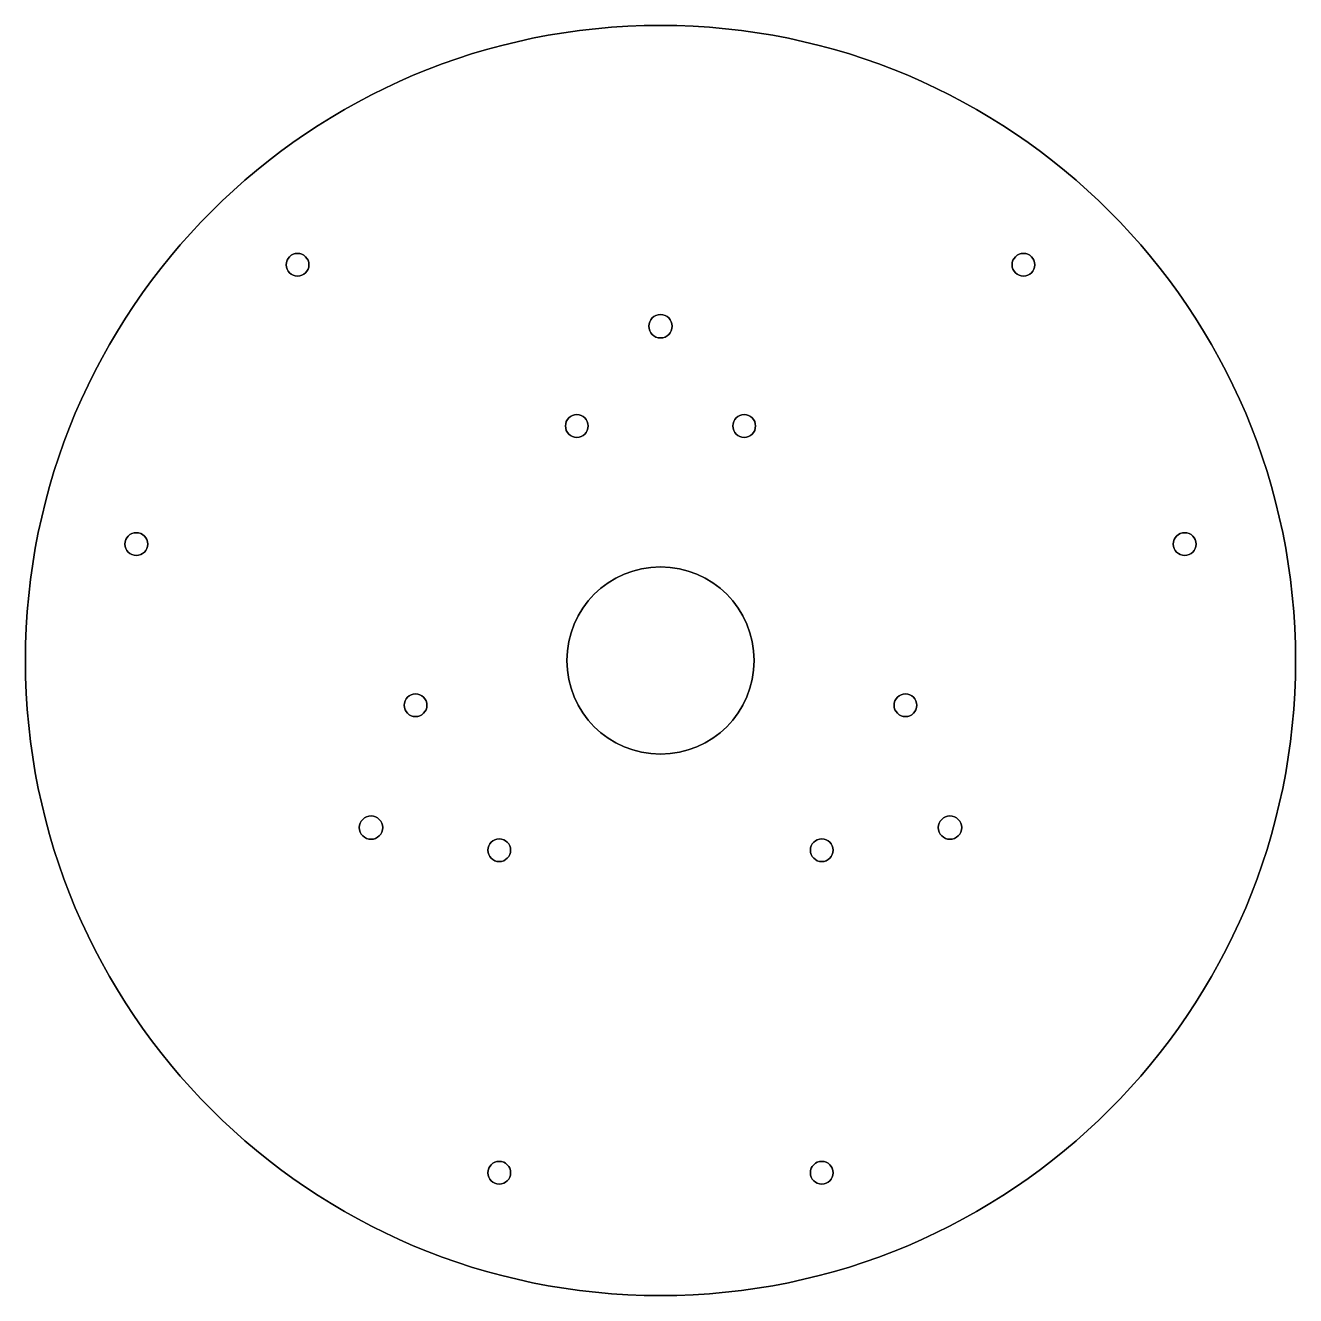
# Model space of a CAD drawing. Header units: millimetres. Extents: x -95 to 95, y -95 to 95.
import ezdxf

# ---------------------------------------------------------------- set-up
doc = ezdxf.new("R2010")
doc.units = ezdxf.units.MM
doc.layers.get('0').update_dxf_attribs({"linetype": 'CONTINUOUS'})

msp = doc.modelspace()

# ---------------------------------------------------------------- linework, layer by layer
at = {"extrusion": (0, 0, -1)}
for centre, radius in [((0, 0), 95), ((54.29, 59.2), 1.7), ((-54.29, 59.2), 1.7), ((0, 50), 1.75), ((12.52, 35.08), 1.7), ((-12.52, 35.08), 1.7), ((78.41, 17.42), 1.7), ((-78.41, 17.42), 1.7), ((0, 0), 14), ((36.64, -6.7), 1.7), ((-36.64, -6.7), 1.7), ((43.3, -25), 1.75), ((-43.3, -25), 1.75), ((24.12, -28.38), 1.7), ((-24.12, -28.38), 1.7), ((24.12, -76.62), 1.7), ((-24.12, -76.62), 1.7)]:
    msp.add_circle(centre, radius, dxfattribs=at)
for centre, radius in [((0, 0), 95), ((-54.29, 59.2), 1.7), ((54.29, 59.2), 1.7), ((0, 50), 1.75), ((-12.52, 35.08), 1.7), ((12.52, 35.08), 1.7), ((-78.41, 17.42), 1.7), ((78.41, 17.42), 1.7), ((0, 0), 14), ((-36.64, -6.7), 1.7), ((36.64, -6.7), 1.7), ((-43.3, -25), 1.75), ((43.3, -25), 1.75), ((-24.12, -28.38), 1.7), ((24.12, -28.38), 1.7), ((-24.12, -76.62), 1.7), ((24.12, -76.62), 1.7)]:
    msp.add_circle(centre, radius)

doc.saveas('drawing.dxf')
